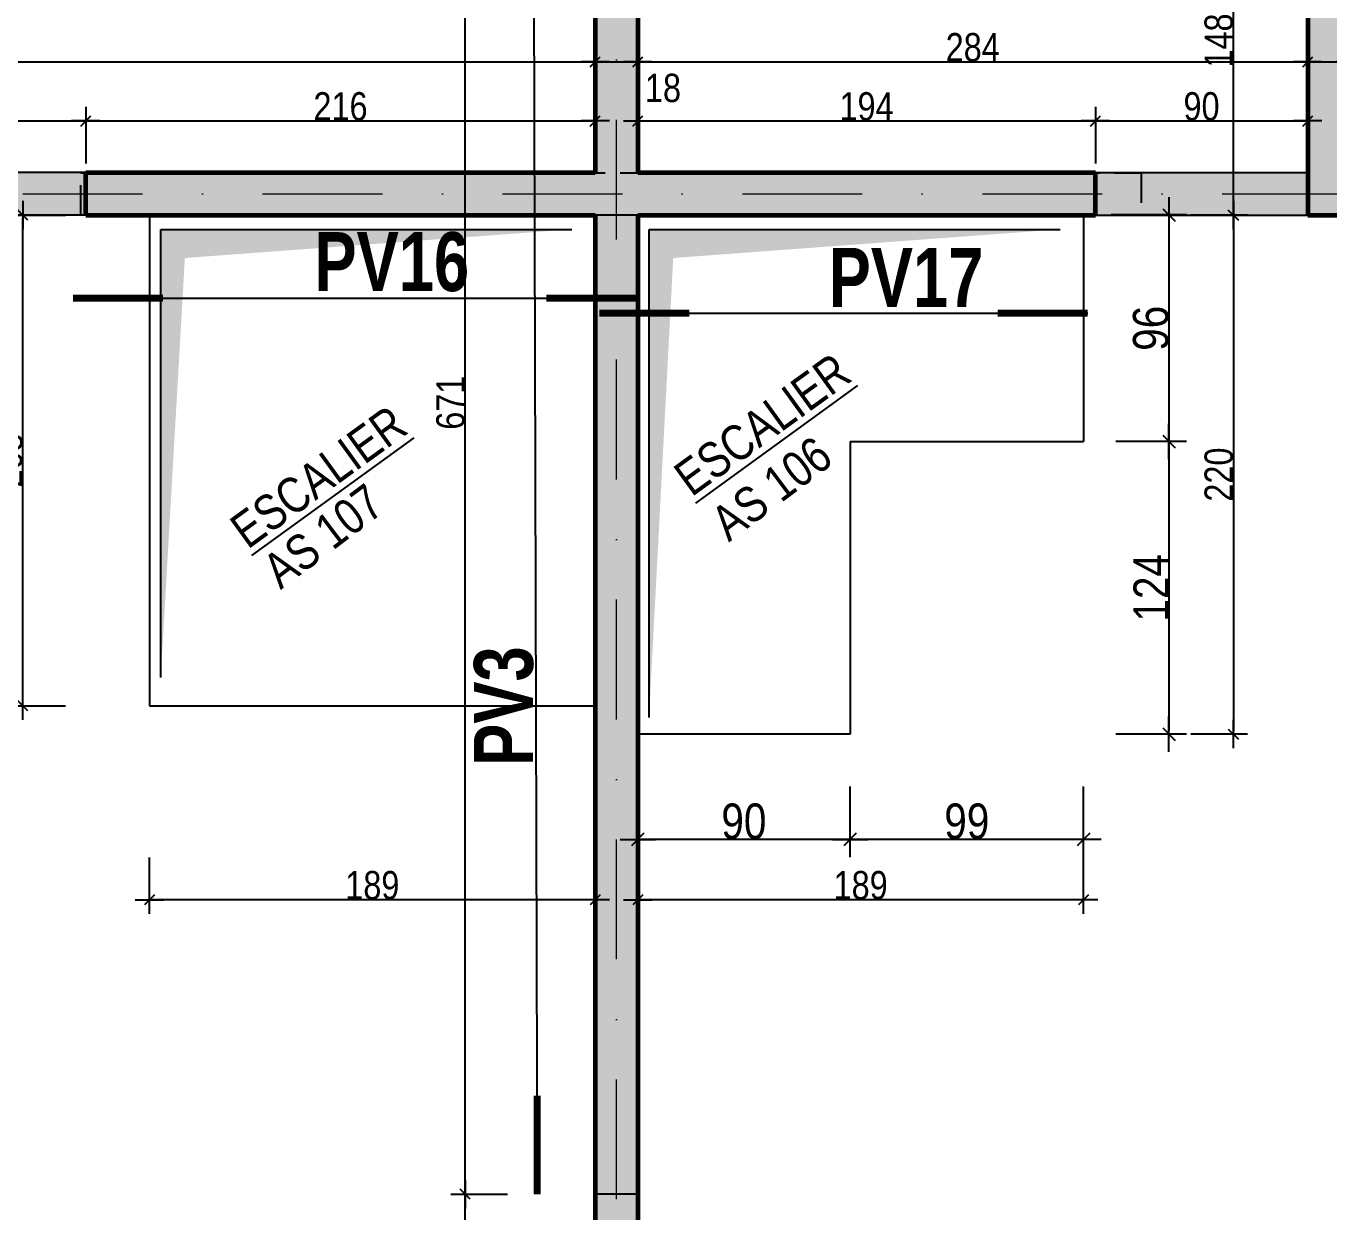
# Model space of a CAD drawing. Header units: millimetres. Extents: x 2049 to 9471, y -43633 to -39431.
# Drawn here: x 4544 to 5096, y -42265 to -41762 of the extents above; entities that cross this region are included whole.
import ezdxf
from ezdxf.enums import TextEntityAlignment as Align

# ---------------------------------------------------------------- set-up
doc = ezdxf.new("R2010")
doc.units = ezdxf.units.MM
doc.linetypes.add('CACHEX2', pattern=[19.05, 12.7, -6.35])
doc.linetypes.add('TIRETPTX2', pattern=[50.8, 25.4, -12.7, 0, -12.7])
for name, color, linetype in [('01_cote_gen', 4, 'Continuous'), ('01_linteaux', 2, 'Continuous'), ('01_murs_sup', 2, 'CACHEX2'), ('01_poch_BN', 9, 'Continuous'), ('01_poch_murs', 253, 'Continuous'), ('01_poch_poteaux', 250, 'Continuous'), ('01_texte', 230, 'Continuous'), ('AA_COTES', 2, 'Continuous')]:
    doc.layers.add(name, color=color, linetype=linetype)
doc.layers.add('01_murs_coup', color=5, linetype='Continuous', lineweight=60)
doc.layers.add('01_tram_axes', color=2, linetype='TIRETPTX2', lineweight=9)
doc.styles.add('impact', font='impact.ttf')
doc.styles.add('STYLE2', font='ARIALN.TTF')
doc.dimstyles.new('JB50', dxfattribs={"dimscale": 0.1, "dimtxt": 150, "dimasz": 15, "dimexe": 0.1, "dimexo": 0.1, "dimgap": 0.09, "dimtad": 1, "dimdec": 1, "dimdsep": 46, "dimtxsty": 'STYLE2', "dimblk1": 'BOND_G', "dimblk2": 'BOND_D', "dimsah": 1, "dimcen": 1.5, "dimdle": 0.01, "dimse1": 1, "dimse2": 1, "dimclrd": 4, "dimclre": 2, "dimclrt": 6, "dimazin": 2, "dimtfac": 2.333333, "dimtdec": 1, "dimtix": 1, "dimtmove": 2, "dimatfit": 3, "dimldrblk": 'BOND_G', "dimfxl": 1, "dimtolj": 1, "dimtzin": 0, "dimarcsym": 0})
doc.dimstyles.new('JB50res', dxfattribs={"dimscale": 0.1, "dimtxt": 120, "dimasz": 12, "dimexe": 0.1, "dimexo": 0.1, "dimgap": 0.09, "dimtad": 1, "dimdec": 1, "dimdsep": 46, "dimtxsty": 'STYLE2', "dimblk1": 'BOND_G', "dimblk2": 'BOND_D', "dimsah": 1, "dimcen": 1.5, "dimdle": 0.01, "dimse1": 1, "dimse2": 1, "dimclrd": 4, "dimclre": 2, "dimclrt": 6, "dimazin": 2, "dimtfac": 2.333333, "dimtdec": 1, "dimtix": 1, "dimtmove": 2, "dimatfit": 3, "dimldrblk": 'BOND_G', "dimfxl": 1, "dimtolj": 1, "dimtzin": 0, "dimarcsym": 0})

# ---------------------------------------------------------------- blocks, each defined once
blk = doc.blocks.new('BOND_G')
at = {"layer": 'AA_COTES', "color": 0}
for p, q in [((0, -5), (0, 15)), ((5, 0), (-5, 0)), ((1.77, 1.77), (-1.77, -1.77))]:
    blk.add_line(p, q, dxfattribs=at)
blk = doc.blocks.new('BOND_D')
at = {"layer": 'AA_COTES', "color": 0}
for p, q in [((0, 5), (0, -15)), ((5, 0), (-5, 0)), ((-1.77, -1.77), (1.77, 1.77))]:
    blk.add_line(p, q, dxfattribs=at)
blk = doc.blocks.new('*D4256')
at = {"layer": '01_cote_gen', "color": 4, "lineweight": -2, "ltscale": 200, "transparency": 16777216}
blk.add_line((5055.53, -41841.41), (5055.53, -41695.81), dxfattribs=at)
at = {"layer": 'Defpoints', "color": 0, "ltscale": 200, "transparency": 16777216}
for p in [(5055.53, -41694.61), (5087.05, -41694.61), (5087.05, -41842.61)]:
    blk.add_point(p, dxfattribs=at)
at = {"layer": '01_cote_gen', "color": 4, "lineweight": -2, "ltscale": 200, "transparency": 16777216, "xscale": 1.2, "yscale": 1.2, "zscale": 1.2}
for name, p, rotation in [('BOND_D', (5055.53, -41694.61), 90), ('BOND_G', (5055.53, -41842.61), 270)]:
    blk.add_blockref(name, p, dxfattribs=dict(at, rotation=rotation))
at = {"layer": '01_cote_gen', "color": 6, "ltscale": 200, "transparency": 16777216, "insert": (5049.39, -41768.61), "char_height": 12, "attachment_point": 5, "rotation": 90, "style": 'STYLE2'}
blk.add_mtext('\\A1;148', dxfattribs=at)
blk = doc.blocks.new('*D4258')
at = {"layer": '01_cote_gen', "color": 4, "lineweight": -2, "ltscale": 200, "transparency": 16777216}
blk.add_line((4194.25, -41777.66), (4783.85, -41777.66), dxfattribs=at)
at = {"layer": 'Defpoints', "color": 0, "ltscale": 200, "transparency": 16777216}
for p in [(4785.05, -41777.66), (4193.05, -41783.08), (4785.05, -41789.9)]:
    blk.add_point(p, dxfattribs=at)
at = {"layer": '01_cote_gen', "color": 4, "lineweight": -2, "ltscale": 200, "transparency": 16777216, "xscale": 1.2, "yscale": 1.2, "zscale": 1.2, "rotation": 180}
blk.add_blockref('BOND_G', (4193.05, -41777.66), dxfattribs=at)
at = {"layer": '01_cote_gen', "color": 4, "lineweight": -2, "ltscale": 200, "transparency": 16777216, "xscale": 1.2, "yscale": 1.2, "zscale": 1.2}
blk.add_blockref('BOND_D', (4785.05, -41777.66), dxfattribs=at)
at = {"layer": '01_cote_gen', "color": 6, "ltscale": 200, "transparency": 16777216, "insert": (4489.05, -41771.52), "char_height": 12, "attachment_point": 5, "style": 'STYLE2'}
blk.add_mtext('\\A1;592', dxfattribs=at)
blk = doc.blocks.new('*D4259')
at = {"layer": '01_cote_gen', "color": 4, "lineweight": -2, "ltscale": 200, "transparency": 16777216}
blk.add_line((4786.25, -41777.66), (4801.85, -41777.66), dxfattribs=at)
at = {"layer": 'Defpoints', "color": 0, "ltscale": 200, "transparency": 16777216}
for p in [(4803.05, -41777.66), (4785.05, -41789.9), (4803.05, -41789.9)]:
    blk.add_point(p, dxfattribs=at)
at = {"layer": '01_cote_gen', "color": 4, "lineweight": -2, "ltscale": 200, "transparency": 16777216, "xscale": 1.2, "yscale": 1.2, "zscale": 1.2, "rotation": 180}
blk.add_blockref('BOND_G', (4785.05, -41777.66), dxfattribs=at)
at = {"layer": '01_cote_gen', "color": 4, "lineweight": -2, "ltscale": 200, "transparency": 16777216, "xscale": 1.2, "yscale": 1.2, "zscale": 1.2}
blk.add_blockref('BOND_D', (4803.05, -41777.66), dxfattribs=at)
at = {"layer": '01_cote_gen', "color": 6, "ltscale": 200, "transparency": 16777216, "insert": (4813.75, -41788.77), "char_height": 12, "attachment_point": 5, "style": 'STYLE2'}
blk.add_mtext('\\A1;18', dxfattribs=at)
blk = doc.blocks.new('*D4260')
at = {"layer": '01_cote_gen', "color": 4, "lineweight": -2, "ltscale": 200, "transparency": 16777216}
blk.add_line((4804.25, -41777.66), (5085.85, -41777.66), dxfattribs=at)
at = {"layer": 'Defpoints', "color": 0, "ltscale": 200, "transparency": 16777216}
for p in [(5087.05, -41777.66), (5087.05, -41777.66), (4803.05, -41789.9)]:
    blk.add_point(p, dxfattribs=at)
at = {"layer": '01_cote_gen', "color": 4, "lineweight": -2, "ltscale": 200, "transparency": 16777216, "xscale": 1.2, "yscale": 1.2, "zscale": 1.2, "rotation": 180}
blk.add_blockref('BOND_G', (4803.05, -41777.66), dxfattribs=at)
at = {"layer": '01_cote_gen', "color": 4, "lineweight": -2, "ltscale": 200, "transparency": 16777216, "xscale": 1.2, "yscale": 1.2, "zscale": 1.2}
blk.add_blockref('BOND_D', (5087.05, -41777.66), dxfattribs=at)
at = {"layer": '01_cote_gen', "color": 6, "ltscale": 200, "transparency": 16777216, "insert": (4945.05, -41771.52), "char_height": 12, "attachment_point": 5, "style": 'STYLE2'}
blk.add_mtext('\\A1;284', dxfattribs=at)
blk = doc.blocks.new('*D4261')
at = {"layer": '01_cote_gen', "color": 4, "lineweight": -2, "ltscale": 200, "transparency": 16777216}
blk.add_line((5088.25, -41777.66), (5103.85, -41777.66), dxfattribs=at)
at = {"layer": 'Defpoints', "color": 0, "ltscale": 200, "transparency": 16777216}
for p in [(5087.05, -41777.66), (5105.05, -41777.66), (5105.05, -41777.66)]:
    blk.add_point(p, dxfattribs=at)
at = {"layer": '01_cote_gen', "color": 4, "lineweight": -2, "ltscale": 200, "transparency": 16777216, "xscale": 1.2, "yscale": 1.2, "zscale": 1.2, "rotation": 180}
blk.add_blockref('BOND_G', (5087.05, -41777.66), dxfattribs=at)
at = {"layer": '01_cote_gen', "color": 4, "lineweight": -2, "ltscale": 200, "transparency": 16777216, "xscale": 1.2, "yscale": 1.2, "zscale": 1.2}
blk.add_blockref('BOND_D', (5105.05, -41777.66), dxfattribs=at)
at = {"layer": '01_cote_gen', "color": 6, "ltscale": 200, "transparency": 16777216, "insert": (5117.97, -41788.64), "char_height": 12, "attachment_point": 5, "style": 'STYLE2'}
blk.add_mtext('\\A1;18', dxfattribs=at)
blk = doc.blocks.new('*D4284')
at = {"layer": '01_cote_gen', "color": 4, "lineweight": -2, "ltscale": 200, "transparency": 16777216}
blk.add_line((4480.25, -41802.72), (4567.85, -41802.72), dxfattribs=at)
at = {"layer": 'Defpoints', "color": 0, "ltscale": 200, "transparency": 16777216}
for p in [(4569.05, -41802.72), (4479.05, -41820.72), (4569.05, -41820.72)]:
    blk.add_point(p, dxfattribs=at)
at = {"layer": '01_cote_gen', "color": 4, "lineweight": -2, "ltscale": 200, "transparency": 16777216, "xscale": 1.2, "yscale": 1.2, "zscale": 1.2, "rotation": 180}
blk.add_blockref('BOND_G', (4479.05, -41802.72), dxfattribs=at)
at = {"layer": '01_cote_gen', "color": 4, "lineweight": -2, "ltscale": 200, "transparency": 16777216, "xscale": 1.2, "yscale": 1.2, "zscale": 1.2}
blk.add_blockref('BOND_D', (4569.05, -41802.72), dxfattribs=at)
at = {"layer": '01_cote_gen', "color": 6, "ltscale": 200, "transparency": 16777216, "insert": (4524.05, -41796.59), "char_height": 12, "attachment_point": 5, "style": 'STYLE2'}
blk.add_mtext('\\A1;90', dxfattribs=at)
blk = doc.blocks.new('*D4285')
at = {"layer": '01_cote_gen', "color": 4, "lineweight": -2, "ltscale": 200, "transparency": 16777216}
blk.add_line((4570.25, -41802.72), (4783.85, -41802.72), dxfattribs=at)
at = {"layer": 'Defpoints', "color": 0, "ltscale": 200, "transparency": 16777216}
for p in [(4785.05, -41802.72), (4569.05, -41820.72), (4785.05, -41830.21)]:
    blk.add_point(p, dxfattribs=at)
at = {"layer": '01_cote_gen', "color": 4, "lineweight": -2, "ltscale": 200, "transparency": 16777216, "xscale": 1.2, "yscale": 1.2, "zscale": 1.2, "rotation": 180}
blk.add_blockref('BOND_G', (4569.05, -41802.72), dxfattribs=at)
at = {"layer": '01_cote_gen', "color": 4, "lineweight": -2, "ltscale": 200, "transparency": 16777216, "xscale": 1.2, "yscale": 1.2, "zscale": 1.2}
blk.add_blockref('BOND_D', (4785.05, -41802.72), dxfattribs=at)
at = {"layer": '01_cote_gen', "color": 6, "ltscale": 200, "transparency": 16777216, "insert": (4677.05, -41796.59), "char_height": 12, "attachment_point": 5, "style": 'STYLE2'}
blk.add_mtext('\\A1;216', dxfattribs=at)
blk = doc.blocks.new('*D4289')
at = {"layer": '01_cote_gen', "color": 4, "lineweight": -2, "ltscale": 200, "transparency": 16777216}
blk.add_line((4804.25, -41802.72), (4995.85, -41802.72), dxfattribs=at)
at = {"layer": 'Defpoints', "color": 0, "ltscale": 200, "transparency": 16777216}
for p in [(4997.05, -41802.72), (4803.05, -41807.63), (4997.05, -41872.63)]:
    blk.add_point(p, dxfattribs=at)
at = {"layer": '01_cote_gen', "color": 4, "lineweight": -2, "ltscale": 200, "transparency": 16777216, "xscale": 1.2, "yscale": 1.2, "zscale": 1.2, "rotation": 180}
blk.add_blockref('BOND_G', (4803.05, -41802.72), dxfattribs=at)
at = {"layer": '01_cote_gen', "color": 4, "lineweight": -2, "ltscale": 200, "transparency": 16777216, "xscale": 1.2, "yscale": 1.2, "zscale": 1.2}
blk.add_blockref('BOND_D', (4997.05, -41802.72), dxfattribs=at)
at = {"layer": '01_cote_gen', "color": 6, "ltscale": 200, "transparency": 16777216, "insert": (4900.05, -41796.59), "char_height": 12, "attachment_point": 5, "style": 'STYLE2'}
blk.add_mtext('\\A1;194', dxfattribs=at)
blk = doc.blocks.new('*D4290')
at = {"layer": '01_cote_gen', "color": 4, "lineweight": -2, "ltscale": 200, "transparency": 16777216}
blk.add_line((4998.25, -41802.72), (5085.85, -41802.72), dxfattribs=at)
at = {"layer": 'Defpoints', "color": 0, "ltscale": 200, "transparency": 16777216}
for p in [(5087.05, -41802.72), (4997.05, -41820.72), (5087.05, -41832.99)]:
    blk.add_point(p, dxfattribs=at)
at = {"layer": '01_cote_gen', "color": 4, "lineweight": -2, "ltscale": 200, "transparency": 16777216, "xscale": 1.2, "yscale": 1.2, "zscale": 1.2, "rotation": 180}
blk.add_blockref('BOND_G', (4997.05, -41802.72), dxfattribs=at)
at = {"layer": '01_cote_gen', "color": 4, "lineweight": -2, "ltscale": 200, "transparency": 16777216, "xscale": 1.2, "yscale": 1.2, "zscale": 1.2}
blk.add_blockref('BOND_D', (5087.05, -41802.72), dxfattribs=at)
at = {"layer": '01_cote_gen', "color": 6, "ltscale": 200, "transparency": 16777216, "insert": (5042.05, -41796.59), "char_height": 12, "attachment_point": 5, "style": 'STYLE2'}
blk.add_mtext('\\A1;90', dxfattribs=at)
blk = doc.blocks.new('*D4387')
at = {"layer": '01_cote_gen', "color": 4, "lineweight": -2, "ltscale": 200, "transparency": 16777216}
blk.add_line((4783.85, -42132.86), (4597.25, -42132.86), dxfattribs=at)
at = {"layer": 'Defpoints', "color": 0, "ltscale": 200, "transparency": 16777216}
for p in [(4785.05, -42078.91), (4596.05, -42114.86), (4596.05, -42132.86)]:
    blk.add_point(p, dxfattribs=at)
at = {"layer": '01_cote_gen', "color": 4, "lineweight": -2, "ltscale": 200, "transparency": 16777216, "xscale": 1.2, "yscale": 1.2, "zscale": 1.2, "rotation": 180}
blk.add_blockref('BOND_D', (4596.05, -42132.86), dxfattribs=at)
at = {"layer": '01_cote_gen', "color": 4, "lineweight": -2, "ltscale": 200, "transparency": 16777216, "xscale": 1.2, "yscale": 1.2, "zscale": 1.2}
blk.add_blockref('BOND_G', (4785.05, -42132.86), dxfattribs=at)
at = {"layer": '01_cote_gen', "color": 6, "ltscale": 200, "transparency": 16777216, "insert": (4690.55, -42126.73), "char_height": 12, "attachment_point": 5, "style": 'STYLE2'}
blk.add_mtext('\\A1;189', dxfattribs=at)
blk = doc.blocks.new('*D4388')
at = {"layer": '01_cote_gen', "color": 4, "lineweight": -2, "ltscale": 200, "transparency": 16777216}
blk.add_line((4542.43, -42049.41), (4542.43, -41843.81), dxfattribs=at)
at = {"layer": 'Defpoints', "color": 0, "ltscale": 200, "transparency": 16777216}
for p in [(4542.43, -41842.61), (4583.23, -41842.61), (4596.05, -42050.61)]:
    blk.add_point(p, dxfattribs=at)
at = {"layer": '01_cote_gen', "color": 4, "lineweight": -2, "ltscale": 200, "transparency": 16777216, "xscale": 1.2, "yscale": 1.2, "zscale": 1.2}
for name, p, rotation in [('BOND_D', (4542.43, -41842.61), 90), ('BOND_G', (4542.43, -42050.61), 270)]:
    blk.add_blockref(name, p, dxfattribs=dict(at, rotation=rotation))
at = {"layer": '01_cote_gen', "color": 6, "ltscale": 200, "transparency": 16777216, "insert": (4536.29, -41946.61), "char_height": 12, "attachment_point": 5, "rotation": 90, "style": 'STYLE2'}
blk.add_mtext('\\A1;208', dxfattribs=at)
blk = doc.blocks.new('*D4389')
at = {"layer": '01_cote_gen', "color": 4, "lineweight": -2, "ltscale": 200, "transparency": 16777216}
blk.add_line((4990.85, -42132.86), (4804.25, -42132.86), dxfattribs=at)
at = {"layer": 'Defpoints', "color": 0, "ltscale": 200, "transparency": 16777216}
for p in [(4803.05, -42096.18), (4992.05, -42100.54), (4803.05, -42132.86)]:
    blk.add_point(p, dxfattribs=at)
at = {"layer": '01_cote_gen', "color": 4, "lineweight": -2, "ltscale": 200, "transparency": 16777216, "xscale": 1.2, "yscale": 1.2, "zscale": 1.2, "rotation": 180}
blk.add_blockref('BOND_D', (4803.05, -42132.86), dxfattribs=at)
at = {"layer": '01_cote_gen', "color": 4, "lineweight": -2, "ltscale": 200, "transparency": 16777216, "xscale": 1.2, "yscale": 1.2, "zscale": 1.2}
blk.add_blockref('BOND_G', (4992.05, -42132.86), dxfattribs=at)
at = {"layer": '01_cote_gen', "color": 6, "ltscale": 200, "transparency": 16777216, "insert": (4897.55, -42126.73), "char_height": 12, "attachment_point": 5, "style": 'STYLE2'}
blk.add_mtext('\\A1;189', dxfattribs=at)
blk = doc.blocks.new('*D4390')
at = {"layer": '01_cote_gen', "color": 4, "lineweight": -2, "ltscale": 200, "transparency": 16777216}
blk.add_line((5055.53, -41843.81), (5055.53, -42061.41), dxfattribs=at)
at = {"layer": 'Defpoints', "color": 0, "ltscale": 200, "transparency": 16777216}
for p in [(5031.14, -41842.61), (4893.05, -42062.61), (5055.53, -42062.61)]:
    blk.add_point(p, dxfattribs=at)
at = {"layer": '01_cote_gen', "color": 4, "lineweight": -2, "ltscale": 200, "transparency": 16777216, "xscale": 1.2, "yscale": 1.2, "zscale": 1.2}
for name, p, rotation in [('BOND_G', (5055.53, -41842.61), 90), ('BOND_D', (5055.53, -42062.61), 270)]:
    blk.add_blockref(name, p, dxfattribs=dict(at, rotation=rotation))
at = {"layer": '01_cote_gen', "color": 6, "ltscale": 200, "transparency": 16777216, "insert": (5049.39, -41952.61), "char_height": 12, "attachment_point": 5, "rotation": 90, "style": 'STYLE2'}
blk.add_mtext('\\A1;220', dxfattribs=at)
blk = doc.blocks.new('*D4895')
at = {"layer": '01_cote_gen', "color": 4, "lineweight": -2, "ltscale": 200, "transparency": 16777216}
blk.add_line((4729.87, -42434.41), (4729.87, -42258.85), dxfattribs=at)
at = {"layer": 'Defpoints', "color": 0, "ltscale": 200, "transparency": 16777216}
for p in [(4729.87, -42257.65), (4814.01, -42257.65), (4824.71, -42435.61)]:
    blk.add_point(p, dxfattribs=at)
at = {"layer": '01_cote_gen', "color": 4, "lineweight": -2, "ltscale": 200, "transparency": 16777216, "xscale": 1.2, "yscale": 1.2, "zscale": 1.2}
for name, p, rotation in [('BOND_D', (4729.87, -42257.65), 90), ('BOND_G', (4729.87, -42435.61), 270)]:
    blk.add_blockref(name, p, dxfattribs=dict(at, rotation=rotation))
at = {"layer": '01_cote_gen', "color": 6, "ltscale": 200, "transparency": 16777216, "insert": (4723.74, -42346.63), "char_height": 12, "attachment_point": 5, "rotation": 90, "style": 'STYLE2'}
blk.add_mtext('\\A1;178', dxfattribs=at)
blk = doc.blocks.new('*D4896')
at = {"layer": '01_cote_gen', "color": 4, "lineweight": -2, "ltscale": 200, "transparency": 16777216}
blk.add_line((4729.87, -42256.45), (4729.87, -41587.81), dxfattribs=at)
at = {"layer": 'Defpoints', "color": 0, "ltscale": 200, "transparency": 16777216}
for p in [(4729.87, -41586.61), (4747.87, -41586.61), (4900.28, -42257.65)]:
    blk.add_point(p, dxfattribs=at)
at = {"layer": '01_cote_gen', "color": 4, "lineweight": -2, "ltscale": 200, "transparency": 16777216, "xscale": 1.2, "yscale": 1.2, "zscale": 1.2}
for name, p, rotation in [('BOND_D', (4729.87, -41586.61), 90), ('BOND_G', (4729.87, -42257.65), 270)]:
    blk.add_blockref(name, p, dxfattribs=dict(at, rotation=rotation))
at = {"layer": '01_cote_gen', "color": 6, "ltscale": 200, "transparency": 16777216, "insert": (4723.74, -41922.13), "char_height": 12, "attachment_point": 5, "rotation": 90, "style": 'STYLE2'}
blk.add_mtext('\\A1;671', dxfattribs=at)
blk = doc.blocks.new('*D4919')
at = {"layer": '01_cote_gen', "color": 4, "lineweight": -2, "ltscale": 200, "transparency": 16777216}
blk.add_line((5028.24, -41844.06), (5028.24, -41937.11), dxfattribs=at)
at = {"layer": 'Defpoints', "color": 0, "ltscale": 200, "transparency": 16777216}
for p in [(5016.48, -41842.56), (4992.05, -41938.61), (5028.24, -41938.61)]:
    blk.add_point(p, dxfattribs=at)
at = {"layer": '01_cote_gen', "color": 4, "lineweight": -2, "ltscale": 200, "transparency": 16777216, "xscale": 1.5, "yscale": 1.5, "zscale": 1.5}
for name, p, rotation in [('BOND_G', (5028.24, -41842.56), 90), ('BOND_D', (5028.24, -41938.61), 270)]:
    blk.add_blockref(name, p, dxfattribs=dict(at, rotation=rotation))
at = {"layer": '01_cote_gen', "color": 6, "ltscale": 200, "transparency": 16777216, "insert": (5020.58, -41890.59), "char_height": 15, "attachment_point": 5, "rotation": 90, "style": 'STYLE2'}
blk.add_mtext('\\A1;96', dxfattribs=at)
blk = doc.blocks.new('*D4920')
at = {"layer": '01_cote_gen', "color": 4, "lineweight": -2, "ltscale": 200, "transparency": 16777216}
blk.add_line((5028.24, -41940.11), (5028.24, -42061.11), dxfattribs=at)
at = {"layer": 'Defpoints', "color": 0, "ltscale": 200, "transparency": 16777216}
for p in [(5020.74, -41938.61), (5028.24, -42062.61), (5037.53, -42062.61)]:
    blk.add_point(p, dxfattribs=at)
at = {"layer": '01_cote_gen', "color": 4, "lineweight": -2, "ltscale": 200, "transparency": 16777216, "xscale": 1.5, "yscale": 1.5, "zscale": 1.5}
for name, p, rotation in [('BOND_G', (5028.24, -41938.61), 90), ('BOND_D', (5028.24, -42062.61), 270)]:
    blk.add_blockref(name, p, dxfattribs=dict(at, rotation=rotation))
at = {"layer": '01_cote_gen', "color": 6, "ltscale": 200, "transparency": 16777216, "insert": (5020.7, -42000.61), "char_height": 15, "attachment_point": 5, "rotation": 90, "style": 'STYLE2'}
blk.add_mtext('\\A1;124', dxfattribs=at)
blk = doc.blocks.new('*D4921')
at = {"layer": '01_cote_gen', "color": 4, "lineweight": -2, "ltscale": 200, "transparency": 16777216}
blk.add_line((4990.55, -42107.31), (4894.55, -42107.31), dxfattribs=at)
at = {"layer": 'Defpoints', "color": 0, "ltscale": 200, "transparency": 16777216}
for p in [(4893.05, -42084.81), (4992.05, -42084.81), (4893.05, -42107.31)]:
    blk.add_point(p, dxfattribs=at)
at = {"layer": '01_cote_gen', "color": 4, "lineweight": -2, "ltscale": 200, "transparency": 16777216, "xscale": 1.5, "yscale": 1.5, "zscale": 1.5, "rotation": 180}
blk.add_blockref('BOND_D', (4893.05, -42107.31), dxfattribs=at)
at = {"layer": '01_cote_gen', "color": 4, "lineweight": -2, "ltscale": 200, "transparency": 16777216, "xscale": 1.5, "yscale": 1.5, "zscale": 1.5}
blk.add_blockref('BOND_G', (4992.05, -42107.31), dxfattribs=at)
at = {"layer": '01_cote_gen', "color": 6, "ltscale": 200, "transparency": 16777216, "insert": (4942.55, -42099.64), "char_height": 15, "attachment_point": 5, "style": 'STYLE2'}
blk.add_mtext('\\A1;99', dxfattribs=at)
blk = doc.blocks.new('*D4922')
at = {"layer": '01_cote_gen', "color": 4, "lineweight": -2, "ltscale": 200, "transparency": 16777216}
blk.add_line((4891.55, -42107.31), (4804.55, -42107.31), dxfattribs=at)
at = {"layer": 'Defpoints', "color": 0, "ltscale": 200, "transparency": 16777216}
for p in [(4803.05, -42062.61), (4893.05, -42062.61), (4803.05, -42107.31)]:
    blk.add_point(p, dxfattribs=at)
at = {"layer": '01_cote_gen', "color": 4, "lineweight": -2, "ltscale": 200, "transparency": 16777216, "xscale": 1.5, "yscale": 1.5, "zscale": 1.5, "rotation": 180}
blk.add_blockref('BOND_D', (4803.05, -42107.31), dxfattribs=at)
at = {"layer": '01_cote_gen', "color": 4, "lineweight": -2, "ltscale": 200, "transparency": 16777216, "xscale": 1.5, "yscale": 1.5, "zscale": 1.5}
blk.add_blockref('BOND_G', (4893.05, -42107.31), dxfattribs=at)
at = {"layer": '01_cote_gen', "color": 6, "ltscale": 200, "transparency": 16777216, "insert": (4848.05, -42099.64), "char_height": 15, "attachment_point": 5, "style": 'STYLE2'}
blk.add_mtext('\\A1;90', dxfattribs=at)

msp = doc.modelspace()

# ---------------------------------------------------------------- hatches: boundary and pattern name
at = {"layer": '01_murs_sup', "ltscale": 200}
h = msp.add_hatch(dxfattribs=at)
h.set_pattern_fill('DASH', color=256, scale=2.5, angle=135)
h.set_pattern_definition([(135, (-9275.435, 6358.231), (-11.2253202, 9e-16), [7.9375, -7.9375])])
h.paths.add_polyline_path([(4193.05, -41225.61), (4173.1, -41225.61), (4173.1, -41646.61), (4193.1, -41646.61)])
h.paths.add_polyline_path([(5135.05, -41067.61), (4956.05, -41067.61), (4956.05, -41083.61), (5135.05, -41083.61)], flags=17)
h.paths.add_polyline_path([(5381.05, -41067.61), (5235.05, -41067.61), (5235.05, -41083.61), (5365.05, -41083.61), (5365.05, -41676.61), (4709.05, -41676.61), (4709.05, -41694.56), (5381.05, -41694.61)])
h.paths.add_polyline_path([(5016.48, -41824.66), (4567.05, -41824.66), (4567.05, -41842.61), (4785.05, -41842.61), (4785.05, -42435.61), (4682.05, -42435.61), (4682.05, -42451.61), (4962.05, -42451.61), (4962.05, -42435.61), (4803.05, -42435.61), (4803.05, -41842.61), (5016.48, -41842.56)])
h.paths.add_polyline_path([(6295.05, -41676.61), (5979.1, -41676.61), (5979.01, -41083.61), (6075.05, -41083.61), (6075.05, -41067.61), (5815.05, -41067.61), (5815.05, -41083.61), (5961.1, -41083.61), (5961.1, -41676.61), (5749.1, -41676.61), (5749.1, -41694.61), (6295.05, -41694.61)])
at = {"layer": '01_poch_BN', "ltscale": 200}
h = msp.add_hatch(color=256, dxfattribs=at)
h.dxf.hatch_style = 1
h.paths.add_polyline_path([(4569.05, -41824.61), (4479.05, -41824.61), (4479.05, -41833.61), (4569.05, -41833.61)])
h.paths.add_polyline_path([(4569.05, -41833.61), (4479.05, -41833.61), (4479.05, -41842.61), (4569.05, -41842.61)])
h.paths.add_polyline_path([(4464.05, -41833.61), (4193.05, -41833.61), (4193.05, -41842.61), (4464.05, -41842.61)])
h.paths.add_polyline_path([(4464.05, -41824.61), (4193.05, -41824.61), (4193.05, -41833.61), (4464.05, -41833.61)])
h = msp.add_hatch(color=256, dxfattribs=at)
h.dxf.hatch_style = 1
h.paths.add_polyline_path([(5087.05, -41824.61), (4997.05, -41824.61), (4997.05, -41833.61), (5087.05, -41833.61)])
h.paths.add_polyline_path([(5087.05, -41833.61), (4997.05, -41833.61), (4997.05, -41842.61), (5087.05, -41842.61)])
h.paths.add_polyline_path([(5365.05, -41824.61), (5105.05, -41824.61), (5105.05, -41833.61), (5365.05, -41833.61)])
h.paths.add_polyline_path([(5365.05, -41833.61), (5105.05, -41833.61), (5105.05, -41842.61), (5365.05, -41842.61)])
h.paths.add_polyline_path([(5659.05, -41833.61), (5399.05, -41833.61), (5399.05, -41842.61), (5659.05, -41842.61)])
h.paths.add_polyline_path([(5659.05, -41824.61), (5399.05, -41824.61), (5399.05, -41833.61), (5659.05, -41833.61)])
at = {"layer": '01_poch_murs', "ltscale": 200}
h = msp.add_hatch(color=256, dxfattribs=at)
h.dxf.hatch_style = 1
h.paths.add_polyline_path([(5105.05, -41694.61), (5087.05, -41694.61), (5087.05, -41842.61), (5105.05, -41842.61)])
h = msp.add_hatch(color=256, dxfattribs=at)
h.dxf.hatch_style = 1
h.paths.add_polyline_path([(4803.05, -42257.65), (4785.05, -42257.65), (4785.05, -42435.61), (4682.05, -42435.61), (4682.05, -42451.61), (4962.05, -42451.61), (4962.05, -42435.61), (4803.05, -42435.61)])
h.paths.add_polyline_path([(5381.05, -42257.65), (5365.05, -42257.65), (5365.05, -42435.61), (5262.05, -42435.61), (5262.05, -42451.61), (5381.05, -42451.61)])
h.paths.add_polyline_path([(5399.08, -42257.65), (5383.08, -42257.65), (5383.05, -42451.61), (5512.05, -42451.61), (5512.05, -42435.61), (5399.05, -42435.61)])
h.paths.add_polyline_path([(5162.05, -42435.61), (5062.05, -42435.61), (5062.05, -42451.61), (5162.05, -42451.61)])
h.paths.add_polyline_path([(5712.05, -42435.61), (5612.05, -42435.61), (5612.05, -42451.61), (5712.05, -42451.61)])
h.paths.add_polyline_path([(4582.05, -42435.61), (4482.05, -42435.61), (4482.05, -42451.61), (4582.05, -42451.61)])
h.paths.add_polyline_path([(4382.05, -42435.61), (4193.05, -42435.61), (4193.05, -42227.65), (4173.06, -42227.65), (4173.06, -42443.61), (4382.05, -42443.61)])
h.paths.add_polyline_path([(4382.05, -42443.61), (4173.06, -42443.61), (4173.06, -42451.61), (4382.05, -42451.61)])
at = {"layer": '01_poch_poteaux', "ltscale": 200}
h = msp.add_hatch(color=256, dxfattribs=at)
h.dxf.hatch_style = 1
h.paths.add_polyline_path([(5381.05, -41567.65), (5365.05, -41567.65), (5365.05, -41676.61), (4803.05, -41676.61), (4803.05, -41586.61), (4785.05, -41586.61), (4785.05, -41676.61), (4193.06, -41676.61), (4193.05, -41676.61), (4193.05, -41676.67), (4173.06, -41676.67), (4173.06, -41694.61), (4193.06, -41694.61), (4785.05, -41694.61), (4785.05, -41824.61), (4569.05, -41824.61), (4569.05, -41842.61), (4785.05, -41842.61), (4803.05, -41842.61), (4997.05, -41842.61), (4997.05, -41824.61), (4803.05, -41824.61), (4803.05, -41694.61), (5087.05, -41694.61), (5105.05, -41694.61), (5365.05, -41694.61), (5365.05, -42227.65), (5381.05, -42227.65)])

# ---------------------------------------------------------------- linework, layer by layer
at = {"layer": '01_linteaux', "ltscale": 0.1}
for p, q in [((4569.05, -41824.61), (4479.05, -41824.61)), ((4997.05, -41824.61), (5087.05, -41824.61)), ((4569.05, -41842.61), (4479.05, -41842.61)), ((4596.05, -41842.61), (4596.05, -42050.61)), ((4992.05, -41842.61), (4992.05, -41938.61)), ((4997.05, -41842.61), (5087.05, -41842.61)), ((4893.05, -41938.61), (4992.05, -41938.61)), ((4893.05, -41938.61), (4893.05, -42062.61)), ((4596.05, -42050.61), (4785.05, -42050.61)), ((4893.05, -42062.61), (4803.05, -42062.61))]:
    msp.add_line(p, q, dxfattribs=at)
at = {"layer": '01_murs_coup', "ltscale": 0.1}
for p, q in [((4785.05, -41694.61), (4785.05, -41824.61)), ((4803.05, -41694.61), (4803.05, -41824.61)), ((5087.05, -41694.61), (5087.05, -41842.61)), ((4569.05, -41824.61), (4785.05, -41824.61)), ((4569.05, -41842.61), (4569.05, -41824.61)), ((4803.05, -41824.61), (4997.05, -41824.61)), ((4997.05, -41842.61), (4997.05, -41824.61)), ((4569.05, -41842.61), (4785.05, -41842.61)), ((4785.05, -41842.61), (4785.05, -42435.61)), ((4803.05, -41842.61), (4803.05, -42435.61)), ((4803.05, -41842.61), (4997.05, -41842.61)), ((5087.05, -41842.61), (5105.05, -41842.61))]:
    msp.add_line(p, q, dxfattribs=at)
at = {"layer": '01_murs_sup'}
for p, q in [((4567.05, -41842.61), (4567.05, -41824.66)), ((4567.05, -41824.66), (5016.48, -41824.66)), ((5016.48, -41824.66), (5016.48, -41842.56)), ((4785.05, -41842.61), (4567.05, -41842.61)), ((4785.05, -42435.61), (4785.05, -41842.61)), ((5016.48, -41842.56), (4803.05, -41842.61)), ((4803.05, -41842.61), (4803.05, -42435.61))]:
    msp.add_line(p, q, dxfattribs=at)
at = {"layer": '01_poch_murs', "ltscale": 200}
for p, q in [((4600.83, -42038.66), (4600.83, -41848.65)), ((4600.83, -41848.65), (4775.18, -41848.65)), ((4807.83, -42055.62), (4807.83, -41848.65)), ((4807.83, -41848.65), (4982.18, -41848.65))]:
    msp.add_line(p, q, dxfattribs=at)
for points in [[(4600.83, -42038.66), (4600.83, -41848.65), (4611.09, -41860.8)], [(4600.83, -41848.65), (4775.18, -41848.65), (4611.09, -41860.8)], [(4807.83, -42055.62), (4807.83, -41848.65), (4818.09, -41860.8)], [(4807.83, -41848.65), (4982.18, -41848.65), (4818.09, -41860.8)]]:
    msp.add_solid(points, dxfattribs=at)
at = {"layer": '01_poch_poteaux', "ltscale": 200}
for p, q in [((4803.05, -41842.61), (4785.05, -41842.61)), ((4803.05, -42257.65), (4785.05, -42257.65))]:
    msp.add_line(p, q, dxfattribs=at)
at = {"layer": '01_texte', "ltscale": 200}
for p, q in [((4758.48, -41586.61), (4760.45, -42257.65)), ((4563.73, -41877.84), (4802.5, -41877.84)), ((4786.81, -41884.18), (4993.8, -41884.19))]:
    msp.add_line(p, q, dxfattribs=at)
at = {"layer": '01_texte', "ltscale": 200, "const_width": 3}
for points in [[(4563.73, -41877.84), (4601.87, -41877.84)], [(4802.5, -41877.84), (4764.36, -41877.84)], [(4786.81, -41884.19), (4824.95, -41884.19)], [(4993.8, -41884.19), (4955.66, -41884.19)], [(4760.45, -42257.65), (4760.45, -42215.85)]]:
    msp.add_lwpolyline(points, dxfattribs=at)
at = {"layer": '01_tram_axes', "color": 253, "ltscale": 2}
for p, q in [((4794.05, -42768.29), (4794.05, -40330.13)), ((2406.63, -41833.61), (7041.34, -41833.61))]:
    msp.add_line(p, q, dxfattribs=at)

# ---------------------------------------------------------------- texts
at = {"layer": '01_texte', "style": 'impact'}
for s, p in [('PV16', (4698.8, -41882.33)), ('PV17', (4916.77, -41889.01))]:
    msp.add_text(s, height=25, dxfattribs=at).set_placement(p, align=Align.BOTTOM_CENTER)
at = {"layer": '01_texte', "style": 'STYLE2'}
for s, rotation, p in [('%%UESCALIER', 35.9664, (4825.89, -41962.3)), ('%%UESCALIER', 35.9664, (4637.73, -41984.52)), ('AS 106', 37.0076, (4841.68, -41981.44)), ('AS 107', 37.0076, (4651.65, -42001.61))]:
    msp.add_text(s, height=15, rotation=rotation, dxfattribs=at).set_placement(p)
at = {"layer": '01_texte', "style": 'impact'}
msp.add_text('PV3', height=25, rotation=90, dxfattribs=at).set_placement((4766.11, -42050.75), align=Align.BOTTOM_CENTER)

# ---------------------------------------------------------------- dimensions: what is measured, and where the dimension line sits
at = {"layer": '01_cote_gen', "ltscale": 200}
for base, p1, p2, dimstyle, picture, middle in [((4729.87, -41586.61), (4900.28, -42257.65), (4747.87, -41586.61), 'JB50res', '*D4896', (4723.74, -41922.13)), ((5055.53, -41694.61), (5087.05, -41842.61), (5087.05, -41694.61), 'JB50res', '*D4256', (5049.39, -41768.61)), ((5028.2428, -41938.6103), (5016.4791, -41842.5616), (4992.054, -41938.6103), 'JB50', '*D4919', (5020.5752, -41890.5859)), ((4542.43, -41842.61), (4596.05, -42050.61), (4583.23, -41842.61), 'JB50res', '*D4388', (4536.29, -41946.61)), ((5055.53, -42062.61), (5031.14, -41842.61), (4893.05, -42062.61), 'JB50res', '*D4390', (5049.39, -41952.61)), ((5028.24, -42062.61), (5020.74, -41938.61), (5037.53, -42062.61), 'JB50', '*D4920', (5020.7, -42000.61)), ((4729.87, -42257.65), (4824.71, -42435.61), (4814.01, -42257.65), 'JB50res', '*D4895', (4723.74, -42346.63))]:
    dim = msp.add_linear_dim(base=base, p1=p1, p2=p2, angle=90, dimstyle=dimstyle, dxfattribs=at)
    dim.commit()
    dim.dimension.update_dxf_attribs({"geometry": picture, "text_midpoint": middle})
for base, p1, p2, dimstyle, picture, middle in [((4785.05, -41777.66), (4193.05, -41783.08), (4785.05, -41789.9), 'JB50res', '*D4258', (4489.05, -41771.52)), ((5087.05, -41777.66), (4803.05, -41789.9), (5087.05, -41777.66), 'JB50res', '*D4260', (4945.05, -41771.52)), ((4569.05, -41802.72), (4479.05, -41820.72), (4569.05, -41820.72), 'JB50res', '*D4284', (4524.05, -41796.59)), ((4785.05, -41802.72), (4569.05, -41820.72), (4785.05, -41830.21), 'JB50res', '*D4285', (4677.05, -41796.59)), ((4997.05, -41802.72), (4803.05, -41807.63), (4997.05, -41872.63), 'JB50res', '*D4289', (4900.05, -41796.59)), ((5087.05, -41802.72), (4997.05, -41820.72), (5087.05, -41832.99), 'JB50res', '*D4290', (5042.05, -41796.59)), ((4803.05, -42107.31), (4893.05, -42062.61), (4803.05, -42062.61), 'JB50', '*D4922', (4848.05, -42099.64)), ((4596.05, -42132.86), (4785.05, -42078.91), (4596.05, -42114.86), 'JB50res', '*D4387', (4690.55, -42126.73)), ((4893.05, -42107.31), (4992.05, -42084.81), (4893.05, -42084.81), 'JB50', '*D4921', (4942.55, -42099.64)), ((4803.05, -42132.86), (4992.05, -42100.54), (4803.05, -42096.18), 'JB50res', '*D4389', (4897.55, -42126.73))]:
    dim = msp.add_linear_dim(base=base, p1=p1, p2=p2, dimstyle=dimstyle, dxfattribs=at)
    dim.commit()
    dim.dimension.update_dxf_attribs({"geometry": picture, "text_midpoint": middle})
for base, p1, p2, picture, middle in [((4803.05, -41777.66), (4785.05, -41789.9), (4803.05, -41789.9), '*D4259', (4813.75, -41788.77)), ((5105.05, -41777.66), (5087.05, -41777.66), (5105.05, -41777.66), '*D4261', (5117.97, -41788.64))]:
    dim = msp.add_linear_dim(base=base, p1=p1, p2=p2, dimstyle='JB50res', dxfattribs=at)
    dim.commit()
    dim.dimension.update_dxf_attribs({"geometry": picture, "text_midpoint": middle, "dimtype": 160})

doc.saveas('drawing.dxf')
